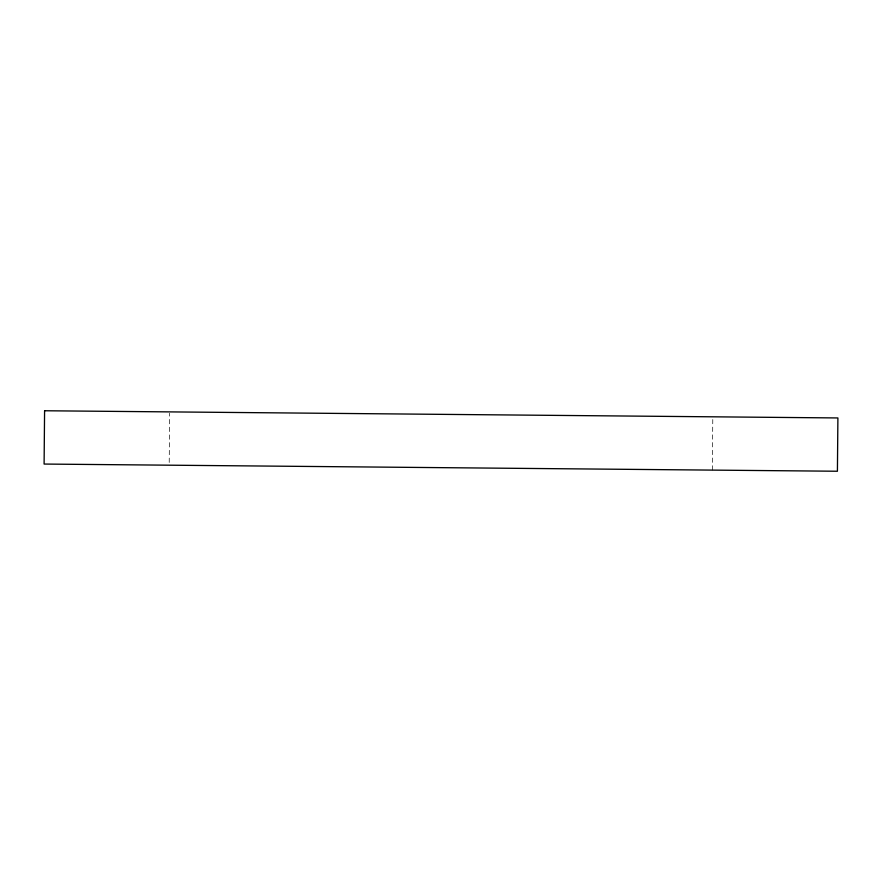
<?xml version="1.0" encoding="UTF-8"?>
<svg xmlns="http://www.w3.org/2000/svg" width="882" height="882" viewBox="0 0 882 882"><rect width="100%" height="100%" fill="white"/><g stroke="black" fill="none" stroke-linecap="round" stroke-linejoin="round"><path stroke-width="0.66" stroke-dasharray="4.41 3.31" d="M169.212 462.455L169.664 413.261M712.325 470.106L712.788 419.545"/><path stroke-width="1.32" d="M44.585 410.758L44.1 464.053L837.415 471.242L837.9 417.947L44.585 410.758"/></g></svg>
